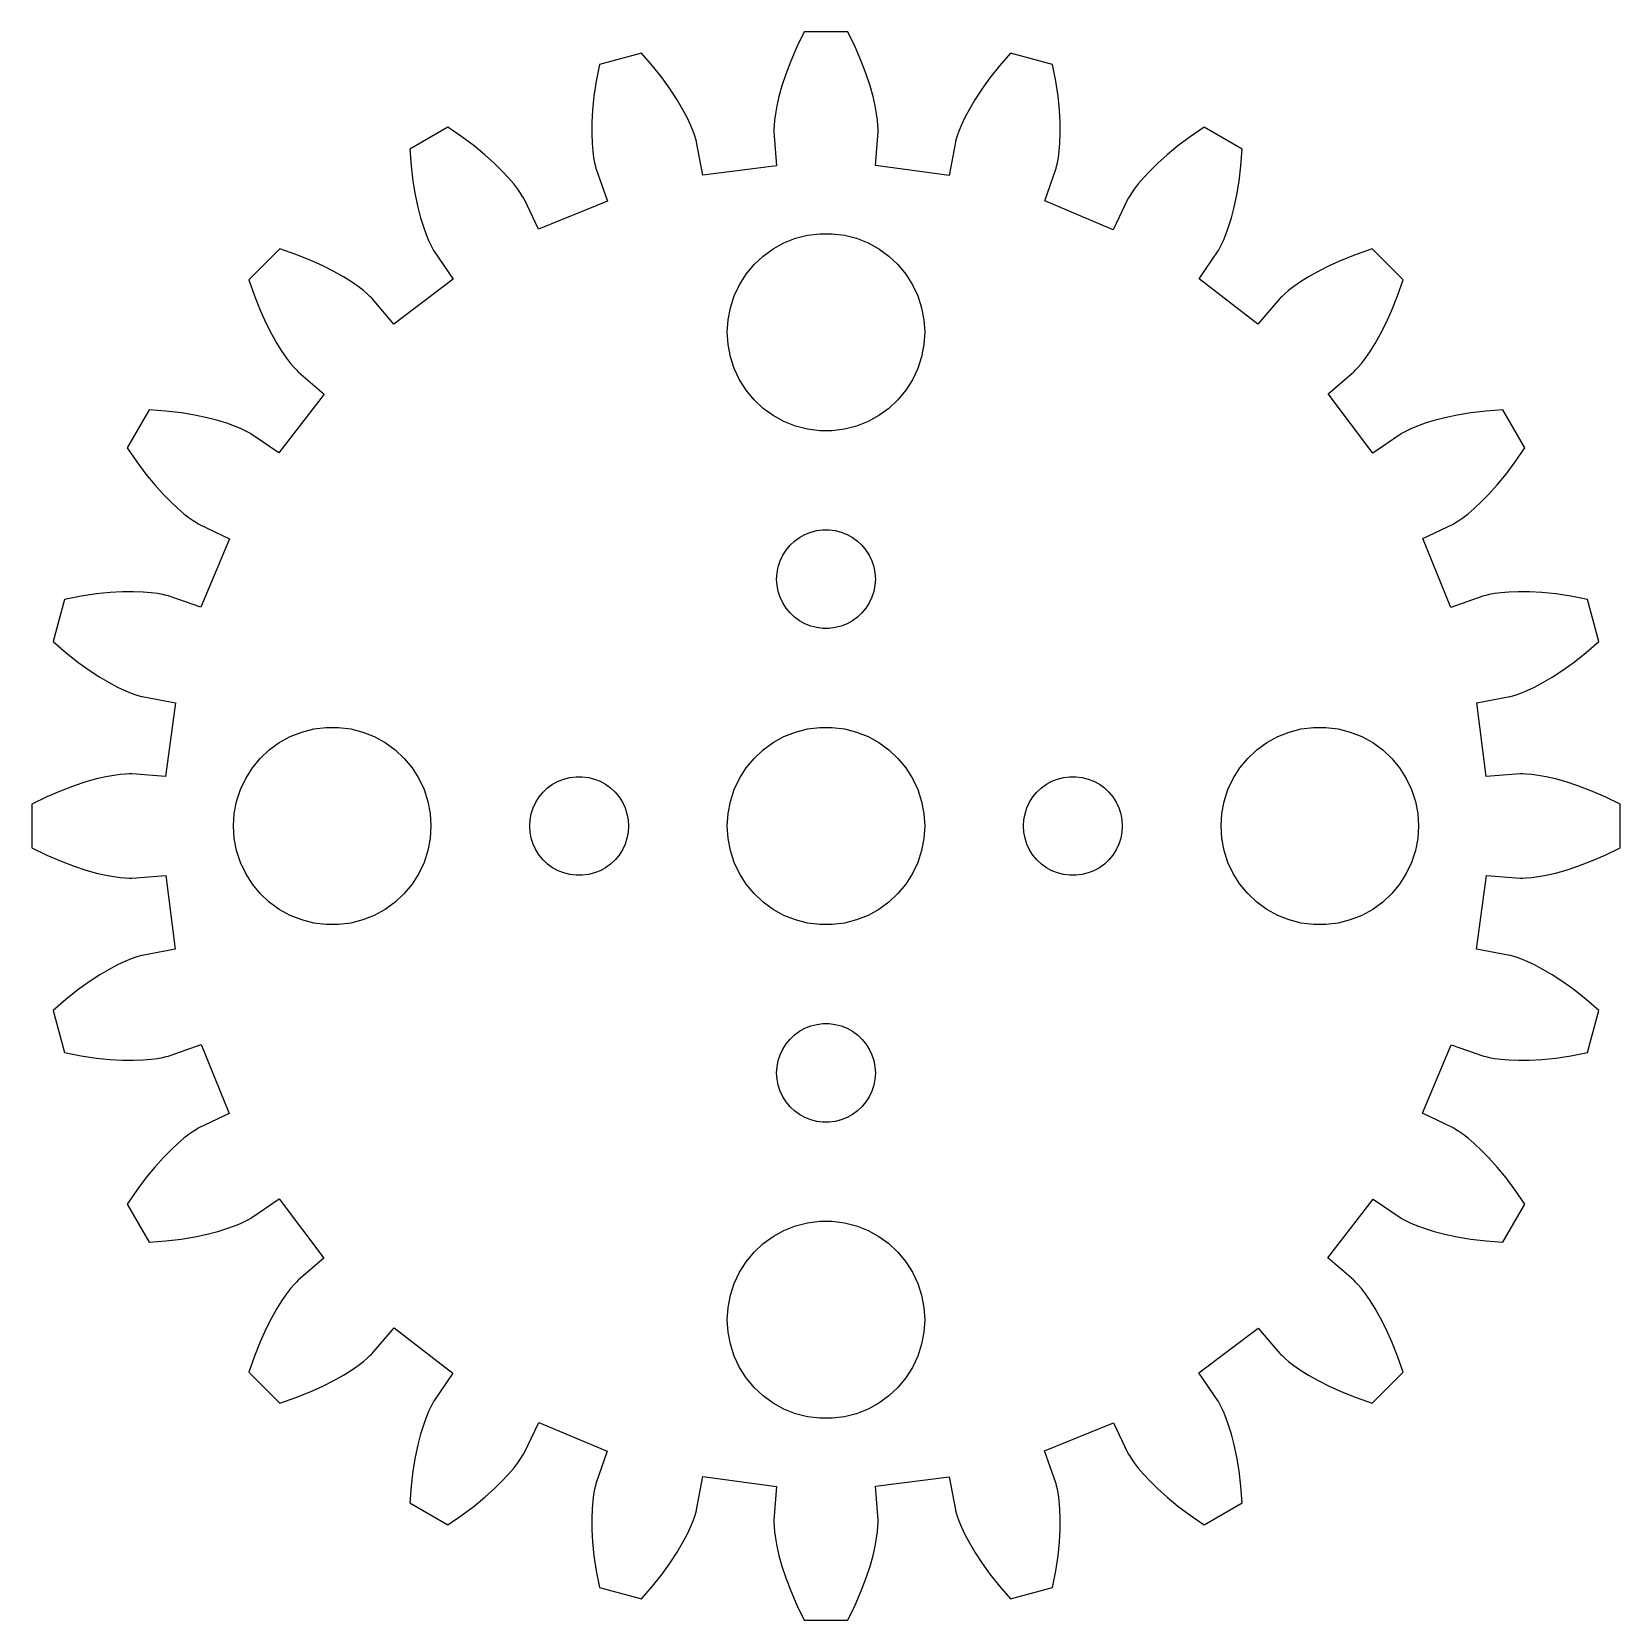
# Model space of a CAD drawing. Header units: metres. Extents: x -24 to 24, y 86 to 244.
# Drawn here: x -24.13 to 24.13, y 85.87 to 134.13 of the extents above; entities that cross this region are included whole.
import ezdxf

# ---------------------------------------------------------------- set-up
doc = ezdxf.new("R2010")
doc.units = ezdxf.units.M

msp = doc.modelspace()

# ---------------------------------------------------------------- linework, layer by layer
for p, q in [((-0.663116, 134.128), (-0.88736, 133.668)), ((0.663116, 134.128), (-0.663116, 134.128)), ((0.88736, 133.668), (0.663116, 134.128)), ((-5.60429, 133.478), (-6.88533, 133.134)), ((-5.26854, 133.091), (-5.60429, 133.478)), ((-1.07262, 133.239), (-1.22226, 132.843)), ((-0.88736, 133.668), (-1.07262, 133.239)), ((1.07262, 133.239), (0.88736, 133.668)), ((1.22226, 132.843), (1.07262, 133.239)), ((5.60429, 133.478), (5.26854, 133.091)), ((6.88533, 133.134), (5.60429, 133.478)), ((-6.88533, 133.134), (-6.98279, 132.632)), ((-4.9785, 132.724), (-5.26854, 133.091)), ((-4.73155, 132.381), (-4.9785, 132.724)), ((-1.22226, 132.843), (-1.33978, 132.483)), ((1.33978, 132.483), (1.22226, 132.843)), ((4.9785, 132.724), (4.73155, 132.381)), ((5.26854, 133.091), (4.9785, 132.724)), ((6.98279, 132.632), (6.88533, 133.134)), ((-6.98279, 132.632), (-7.05064, 132.169)), ((-4.52492, 132.064), (-4.73155, 132.381)), ((-1.33978, 132.483), (-1.42883, 132.161)), ((1.42883, 132.161), (1.33978, 132.483)), ((4.73155, 132.381), (4.52492, 132.064)), ((7.05064, 132.169), (6.98279, 132.632)), ((-7.09277, 131.748), (-7.11319, 131.37)), ((-7.05064, 132.169), (-7.09277, 131.748)), ((-4.35561, 131.776), (-4.52492, 132.064)), ((-4.22044, 131.52), (-4.35561, 131.776)), ((-1.49315, 131.879), (-1.53658, 131.638)), ((-1.42883, 132.161), (-1.49315, 131.879)), ((1.49315, 131.879), (1.42883, 132.161)), ((1.53658, 131.638), (1.49315, 131.879)), ((4.35561, 131.776), (4.22044, 131.52)), ((4.52492, 132.064), (4.35561, 131.776)), ((7.09277, 131.748), (7.05064, 132.169)), ((7.11319, 131.37), (7.09277, 131.748)), ((-7.11319, 131.37), (-7.11589, 131.036)), ((-4.11612, 131.298), (-4.22044, 131.52)), ((-4.03912, 131.113), (-4.11612, 131.298)), ((-1.57658, 131.284), (-1.58121, 131.173)), ((-1.56306, 131.439), (-1.57658, 131.284)), ((-1.53658, 131.638), (-1.56306, 131.439)), ((1.56306, 131.439), (1.53658, 131.638)), ((1.57658, 131.284), (1.56306, 131.439)), ((1.58121, 131.173), (1.57658, 131.284)), ((4.11612, 131.298), (4.03912, 131.113)), ((4.22044, 131.52), (4.11612, 131.298)), ((7.11589, 131.036), (7.11319, 131.37)), ((-11.4898, 131.227), (-12.6383, 130.564)), ((-11.0654, 130.941), (-11.4898, 131.227)), ((-10.6904, 130.661), (-11.0654, 130.941)), ((-7.11589, 131.036), (-7.105, 130.747)), ((-3.98589, 130.967), (-4.03912, 131.113)), ((-3.95264, 130.861), (-3.98589, 130.967)), ((-3.93558, 130.796), (-3.95264, 130.861)), ((-3.93077, 130.774), (-3.93558, 130.796)), ((-1.58121, 131.173), (-1.58098, 131.106)), ((-1.58098, 131.106), (-1.57999, 131.084)), ((-1.57999, 131.084), (-1.50261, 130.051)), ((1.50354, 130.064), (1.57999, 131.084)), ((1.57999, 131.084), (1.58098, 131.106)), ((1.58098, 131.106), (1.58121, 131.173)), ((3.93558, 130.796), (3.93077, 130.774)), ((3.95264, 130.861), (3.93558, 130.796)), ((3.98589, 130.967), (3.95264, 130.861)), ((4.03912, 131.113), (3.98589, 130.967)), ((7.105, 130.747), (7.11589, 131.036)), ((11.0654, 130.941), (10.6904, 130.661)), ((11.4898, 131.227), (11.0654, 130.941)), ((12.6383, 130.564), (11.4898, 131.227)), ((-12.6383, 130.564), (-12.6024, 130.053)), ((-10.3629, 130.394), (-10.6904, 130.661)), ((-10.0813, 130.141), (-10.3629, 130.394)), ((-7.105, 130.747), (-7.08455, 130.503)), ((-7.08455, 130.503), (-7.05875, 130.304)), ((-7.05875, 130.304), (-7.03162, 130.151)), ((-3.7406, 129.769), (-3.93077, 130.774)), ((3.93077, 130.774), (3.73827, 129.757)), ((7.03162, 130.151), (7.05875, 130.304)), ((7.05875, 130.304), (7.08455, 130.503)), ((7.08455, 130.503), (7.105, 130.747)), ((10.3629, 130.394), (10.0813, 130.141)), ((10.6904, 130.661), (10.3629, 130.394)), ((12.6024, 130.053), (12.6383, 130.564)), ((-12.6024, 130.053), (-12.5482, 129.589)), ((-9.84322, 129.907), (-10.0813, 130.141)), ((-9.64644, 129.694), (-9.84322, 129.907)), ((-7.03162, 130.151), (-7.00729, 130.042)), ((-7.00729, 130.042), (-6.98979, 129.978)), ((-6.98979, 129.978), (-6.98308, 129.957)), ((-6.98308, 129.957), (-6.64108, 128.979)), ((-1.50261, 130.051), (-3.7406, 129.769)), ((3.73827, 129.757), (1.50354, 130.064)), ((6.64522, 128.991), (6.98308, 129.957)), ((6.98308, 129.957), (6.98979, 129.978)), ((6.98979, 129.978), (7.00729, 130.042)), ((7.00729, 130.042), (7.03162, 130.151)), ((9.84322, 129.907), (9.64644, 129.694)), ((10.0813, 130.141), (9.84322, 129.907)), ((12.5482, 129.589), (12.6024, 130.053)), ((-12.5482, 129.589), (-12.4799, 129.171)), ((-9.48831, 129.507), (-9.64644, 129.694)), ((-9.36607, 129.349), (-9.48831, 129.507)), ((-9.27673, 129.221), (-9.36607, 129.349)), ((9.36607, 129.349), (9.27673, 129.221)), ((9.48831, 129.507), (9.36607, 129.349)), ((9.64644, 129.694), (9.48831, 129.507)), ((12.4799, 129.171), (12.5482, 129.589)), ((-12.4799, 129.171), (-12.4018, 128.801)), ((-9.21712, 129.127), (-9.27673, 129.221)), ((-9.18393, 129.069), (-9.21712, 129.127)), ((-9.17366, 129.049), (-9.18393, 129.069)), ((-8.72983, 128.128), (-9.17366, 129.049)), ((-6.64108, 128.979), (-8.72983, 128.128)), ((8.72438, 128.116), (6.64522, 128.991)), ((9.17366, 129.049), (8.72438, 128.116)), ((9.18393, 129.069), (9.17366, 129.049)), ((9.21712, 129.127), (9.18393, 129.069)), ((9.27673, 129.221), (9.21712, 129.127)), ((12.4018, 128.801), (12.4799, 129.171)), ((-12.4018, 128.801), (-12.318, 128.478)), ((-12.318, 128.478), (-12.2326, 128.201)), ((12.2326, 128.201), (12.318, 128.478)), ((12.318, 128.478), (12.4018, 128.801)), ((-12.2326, 128.201), (-12.1497, 127.971)), ((-12.1497, 127.971), (-12.0734, 127.786)), ((-0.927048, 127.853), (-0.562134, 127.947)), ((-0.562134, 127.947), (-0.18837, 127.994)), ((-0.18837, 127.994), (0.18837, 127.994)), ((0.18837, 127.994), (0.562134, 127.947)), ((0.562134, 127.947), (0.927048, 127.853)), ((12.0734, 127.786), (12.1497, 127.971)), ((12.1497, 127.971), (12.2326, 128.201)), ((-16.5923, 127.53), (-17.5301, 126.592)), ((-16.1082, 127.363), (-16.5923, 127.53)), ((-12.0734, 127.786), (-12.0075, 127.644)), ((-12.0075, 127.644), (-11.9559, 127.546)), ((-11.9559, 127.546), (-11.9223, 127.488)), ((-11.9223, 127.488), (-11.9103, 127.469)), ((-11.9103, 127.469), (-11.327, 126.614)), ((-1.91226, 127.312), (-1.60747, 127.533)), ((-1.60747, 127.533), (-1.27733, 127.714)), ((-1.27733, 127.714), (-0.927048, 127.853)), ((0.927048, 127.853), (1.27733, 127.714)), ((1.27733, 127.714), (1.60747, 127.533)), ((1.60747, 127.533), (1.91226, 127.312)), ((11.334, 126.624), (11.9103, 127.469)), ((11.9103, 127.469), (11.9223, 127.488)), ((11.9223, 127.488), (11.9559, 127.546)), ((11.9559, 127.546), (12.0075, 127.644)), ((12.0075, 127.644), (12.0734, 127.786)), ((16.5923, 127.53), (16.1082, 127.363)), ((17.5301, 126.592), (16.5923, 127.53)), ((-15.6737, 127.191), (-16.1082, 127.363)), ((-15.2881, 127.017), (-15.6737, 127.191)), ((-14.9506, 126.845), (-15.2881, 127.017)), ((-2.42705, 126.763), (-2.1869, 127.054)), ((-2.1869, 127.054), (-1.91226, 127.312)), ((1.91226, 127.312), (2.1869, 127.054)), ((2.1869, 127.054), (2.42705, 126.763)), ((15.2881, 127.017), (14.9506, 126.845)), ((15.6737, 127.191), (15.2881, 127.017)), ((16.1082, 127.363), (15.6737, 127.191)), ((-17.5301, 126.592), (-17.3631, 126.108)), ((-14.66, 126.681), (-14.9506, 126.845)), ((-14.415, 126.527), (-14.66, 126.681)), ((-14.2139, 126.387), (-14.415, 126.527)), ((-11.327, 126.614), (-13.1241, 125.25)), ((-2.78932, 126.104), (-2.62891, 126.445)), ((-2.62891, 126.445), (-2.42705, 126.763)), ((2.42705, 126.763), (2.62891, 126.445)), ((2.62891, 126.445), (2.78932, 126.104)), ((13.116, 125.241), (11.334, 126.624)), ((14.415, 126.527), (14.2139, 126.387)), ((14.66, 126.681), (14.415, 126.527)), ((14.9506, 126.845), (14.66, 126.681)), ((17.3631, 126.108), (17.5301, 126.592)), ((-17.3631, 126.108), (-17.1906, 125.674)), ((-14.0547, 126.265), (-14.2139, 126.387)), ((-13.9354, 126.165), (-14.0547, 126.265)), ((-13.8535, 126.09), (-13.9354, 126.165)), ((-13.8064, 126.042), (-13.8535, 126.09)), ((-13.7914, 126.026), (-13.8064, 126.042)), ((-13.1241, 125.25), (-13.7914, 126.026)), ((-2.90575, 125.746), (-2.78932, 126.104)), ((2.78932, 126.104), (2.90575, 125.746)), ((13.7914, 126.026), (13.116, 125.241)), ((13.8064, 126.042), (13.7914, 126.026)), ((13.8535, 126.09), (13.8064, 126.042)), ((13.9354, 126.165), (13.8535, 126.09)), ((14.0547, 126.265), (13.9354, 126.165)), ((14.2139, 126.387), (14.0547, 126.265)), ((17.1906, 125.674), (17.3631, 126.108)), ((-17.1906, 125.674), (-17.0166, 125.288)), ((-2.97633, 125.376), (-2.90575, 125.746)), ((2.90575, 125.746), (2.97633, 125.376)), ((17.0166, 125.288), (17.1906, 125.674)), ((-17.0166, 125.288), (-16.8453, 124.951)), ((-3, 125), (-2.97633, 125.376)), ((-2.97633, 124.624), (-3, 125)), ((2.97633, 125.376), (3, 125)), ((3, 125), (2.97633, 124.624)), ((16.8453, 124.951), (17.0166, 125.288)), ((-16.8453, 124.951), (-16.6807, 124.66)), ((-16.6807, 124.66), (-16.5267, 124.415)), ((-2.90575, 124.254), (-2.97633, 124.624)), ((2.97633, 124.624), (2.90575, 124.254)), ((16.5267, 124.415), (16.6807, 124.66)), ((16.6807, 124.66), (16.8453, 124.951)), ((-16.5267, 124.415), (-16.3869, 124.214)), ((-16.3869, 124.214), (-16.2652, 124.055)), ((-16.2652, 124.055), (-16.165, 123.935)), ((-2.78932, 123.896), (-2.90575, 124.254)), ((2.90575, 124.254), (2.78932, 123.896)), ((16.165, 123.935), (16.2652, 124.055)), ((16.2652, 124.055), (16.3869, 124.214)), ((16.3869, 124.214), (16.5267, 124.415)), ((-16.165, 123.935), (-16.0896, 123.853)), ((-16.0896, 123.853), (-16.0423, 123.806)), ((-16.0423, 123.806), (-16.0258, 123.791)), ((-16.0258, 123.791), (-15.241, 123.116)), ((-2.62891, 123.555), (-2.78932, 123.896)), ((-2.42705, 123.237), (-2.62891, 123.555)), ((2.62891, 123.555), (2.42705, 123.237)), ((2.78932, 123.896), (2.62891, 123.555)), ((15.2505, 123.124), (16.0258, 123.791)), ((16.0258, 123.791), (16.0423, 123.806)), ((16.0423, 123.806), (16.0896, 123.853)), ((16.0896, 123.853), (16.165, 123.935)), ((-15.241, 123.116), (-16.6241, 121.334)), ((-2.1869, 122.946), (-2.42705, 123.237)), ((2.42705, 123.237), (2.1869, 122.946)), ((16.6137, 121.327), (15.2505, 123.124)), ((-20.564, 122.638), (-21.2271, 121.49)), ((-20.0532, 122.602), (-20.564, 122.638)), ((-19.5889, 122.548), (-20.0532, 122.602)), ((-1.91226, 122.688), (-2.1869, 122.946)), ((-1.60747, 122.467), (-1.91226, 122.688)), ((1.91226, 122.688), (1.60747, 122.467)), ((2.1869, 122.946), (1.91226, 122.688)), ((20.0532, 122.602), (19.5889, 122.548)), ((20.564, 122.638), (20.0532, 122.602)), ((21.2271, 121.49), (20.564, 122.638)), ((-19.1714, 122.48), (-19.5889, 122.548)), ((-18.8011, 122.402), (-19.1714, 122.48)), ((-18.4778, 122.318), (-18.8011, 122.402)), ((-18.2013, 122.233), (-18.4778, 122.318)), ((-17.9708, 122.15), (-18.2013, 122.233)), ((-17.7856, 122.073), (-17.9708, 122.15)), ((-1.27733, 122.286), (-1.60747, 122.467)), ((-0.927048, 122.147), (-1.27733, 122.286)), ((-0.562134, 122.053), (-0.927048, 122.147)), ((0.927048, 122.147), (0.562134, 122.053)), ((1.27733, 122.286), (0.927048, 122.147)), ((1.60747, 122.467), (1.27733, 122.286)), ((17.9708, 122.15), (17.7856, 122.073)), ((18.2013, 122.233), (17.9708, 122.15)), ((18.4778, 122.318), (18.2013, 122.233)), ((18.8011, 122.402), (18.4778, 122.318)), ((19.1714, 122.48), (18.8011, 122.402)), ((19.5889, 122.548), (19.1714, 122.48)), ((-17.6444, 122.007), (-17.7856, 122.073)), ((-17.5457, 121.956), (-17.6444, 122.007)), ((-17.488, 121.922), (-17.5457, 121.956)), ((-17.4692, 121.91), (-17.488, 121.922)), ((-16.6241, 121.334), (-17.4692, 121.91)), ((-0.18837, 122.006), (-0.562134, 122.053)), ((0.18837, 122.006), (-0.18837, 122.006)), ((0.562134, 122.053), (0.18837, 122.006)), ((17.4692, 121.91), (16.6137, 121.327)), ((17.488, 121.922), (17.4692, 121.91)), ((17.5457, 121.956), (17.488, 121.922)), ((17.6444, 122.007), (17.5457, 121.956)), ((17.7856, 122.073), (17.6444, 122.007)), ((-21.2271, 121.49), (-20.9406, 121.065)), ((20.9406, 121.065), (21.2271, 121.49)), ((-20.9406, 121.065), (-20.6615, 120.69)), ((-20.6615, 120.69), (-20.3936, 120.363)), ((20.3936, 120.363), (20.6615, 120.69)), ((20.6615, 120.69), (20.9406, 121.065)), ((-20.3936, 120.363), (-20.1408, 120.081)), ((20.1408, 120.081), (20.3936, 120.363)), ((-20.1408, 120.081), (-19.9066, 119.843)), ((-19.9066, 119.843), (-19.6944, 119.646)), ((19.6944, 119.646), (19.9066, 119.843)), ((19.9066, 119.843), (20.1408, 120.081)), ((-19.6944, 119.646), (-19.5074, 119.488)), ((-19.5074, 119.488), (-19.3486, 119.366)), ((-19.3486, 119.366), (-19.2209, 119.277)), ((-19.2209, 119.277), (-19.1269, 119.217)), ((-19.1269, 119.217), (-19.069, 119.184)), ((19.069, 119.184), (19.1269, 119.217)), ((19.1269, 119.217), (19.2209, 119.277)), ((19.2209, 119.277), (19.3486, 119.366)), ((19.3486, 119.366), (19.5074, 119.488)), ((19.5074, 119.488), (19.6944, 119.646)), ((-19.069, 119.184), (-19.0492, 119.174)), ((-19.0492, 119.174), (-18.1163, 118.724)), ((-18.1163, 118.724), (-18.9911, 116.645)), ((-0.956131, 118.656), (-0.803726, 118.766)), ((-0.803726, 118.766), (-0.638657, 118.857)), ((-0.638657, 118.857), (-0.463516, 118.927)), ((-0.463516, 118.927), (-0.281067, 118.973)), ((-0.281067, 118.973), (-0.094177, 118.997)), ((-0.094177, 118.997), (0.094177, 118.997)), ((0.094177, 118.997), (0.281067, 118.973)), ((0.281067, 118.973), (0.463516, 118.927)), ((0.463516, 118.927), (0.638657, 118.857)), ((0.638657, 118.857), (0.803726, 118.766)), ((0.803726, 118.766), (0.956131, 118.656)), ((18.1276, 118.73), (19.0492, 119.174)), ((18.9792, 116.641), (18.1276, 118.73)), ((19.0492, 119.174), (19.069, 119.184)), ((-1.31445, 118.223), (-1.21352, 118.382)), ((-1.21352, 118.382), (-1.09344, 118.527)), ((-1.09344, 118.527), (-0.956131, 118.656)), ((0.956131, 118.656), (1.09344, 118.527)), ((1.09344, 118.527), (1.21352, 118.382)), ((1.21352, 118.382), (1.31445, 118.223)), ((-1.48816, 117.688), (-1.45287, 117.873)), ((-1.45287, 117.873), (-1.39465, 118.052)), ((-1.39465, 118.052), (-1.31445, 118.223)), ((1.31445, 118.223), (1.39465, 118.052)), ((1.39465, 118.052), (1.45287, 117.873)), ((1.45287, 117.873), (1.48816, 117.688)), ((-1.5, 117.5), (-1.48816, 117.688)), ((-1.48816, 117.312), (-1.5, 117.5)), ((-1.45287, 117.127), (-1.48816, 117.312)), ((1.48816, 117.312), (1.45287, 117.127)), ((1.48816, 117.688), (1.5, 117.5)), ((1.5, 117.5), (1.48816, 117.312)), ((-23.1344, 116.885), (-23.4776, 115.604)), ((-22.6317, 116.983), (-23.1344, 116.885)), ((-22.1691, 117.051), (-22.6317, 116.983)), ((-21.7482, 117.093), (-22.1691, 117.051)), ((-21.3703, 117.113), (-21.7482, 117.093)), ((-21.0363, 117.116), (-21.3703, 117.113)), ((-20.7471, 117.105), (-21.0363, 117.116)), ((-20.5031, 117.085), (-20.7471, 117.105)), ((-20.3044, 117.059), (-20.5031, 117.085)), ((-20.1509, 117.032), (-20.3044, 117.059)), ((-20.0423, 117.007), (-20.1509, 117.032)), ((-19.9778, 116.99), (-20.0423, 117.007)), ((-19.9566, 116.983), (-19.9778, 116.99)), ((-18.9911, 116.645), (-19.9566, 116.983)), ((-1.39465, 116.948), (-1.45287, 117.127)), ((-1.31445, 116.777), (-1.39465, 116.948)), ((1.39465, 116.948), (1.31445, 116.777)), ((1.45287, 117.127), (1.39465, 116.948)), ((19.9566, 116.983), (18.9792, 116.641)), ((19.9778, 116.99), (19.9566, 116.983)), ((20.0423, 117.007), (19.9778, 116.99)), ((20.1509, 117.032), (20.0423, 117.007)), ((20.3044, 117.059), (20.1509, 117.032)), ((20.5031, 117.085), (20.3044, 117.059)), ((20.7471, 117.105), (20.5031, 117.085)), ((21.0363, 117.116), (20.7471, 117.105)), ((21.3703, 117.113), (21.0363, 117.116)), ((21.7482, 117.093), (21.3703, 117.113)), ((22.1691, 117.051), (21.7482, 117.093)), ((22.6317, 116.983), (22.1691, 117.051)), ((23.1344, 116.885), (22.6317, 116.983)), ((23.4776, 115.604), (23.1344, 116.885)), ((-1.21352, 116.618), (-1.31445, 116.777)), ((-1.09344, 116.473), (-1.21352, 116.618)), ((-0.956131, 116.344), (-1.09344, 116.473)), ((-0.803726, 116.234), (-0.956131, 116.344)), ((0.956131, 116.344), (0.803726, 116.234)), ((1.09344, 116.473), (0.956131, 116.344)), ((1.21352, 116.618), (1.09344, 116.473)), ((1.31445, 116.777), (1.21352, 116.618)), ((-0.638657, 116.143), (-0.803726, 116.234)), ((-0.463516, 116.073), (-0.638657, 116.143)), ((-0.281067, 116.027), (-0.463516, 116.073)), ((-0.094177, 116.003), (-0.281067, 116.027)), ((0.094177, 116.003), (-0.094177, 116.003)), ((0.281067, 116.027), (0.094177, 116.003)), ((0.463516, 116.073), (0.281067, 116.027)), ((0.638657, 116.143), (0.463516, 116.073)), ((0.803726, 116.234), (0.638657, 116.143)), ((-23.4776, 115.604), (-23.091, 115.269)), ((23.091, 115.269), (23.4776, 115.604)), ((-23.091, 115.269), (-22.7243, 114.979)), ((-22.7243, 114.979), (-22.3809, 114.732)), ((22.3809, 114.732), (22.7243, 114.979)), ((22.7243, 114.979), (23.091, 115.269)), ((-22.3809, 114.732), (-22.0638, 114.525)), ((-22.0638, 114.525), (-21.7759, 114.356)), ((21.7759, 114.356), (22.0638, 114.525)), ((22.0638, 114.525), (22.3809, 114.732)), ((-21.7759, 114.356), (-21.52, 114.22)), ((-21.52, 114.22), (-21.2985, 114.116)), ((-21.2985, 114.116), (-21.1135, 114.039)), ((-21.1135, 114.039), (-20.967, 113.986)), ((-20.967, 113.986), (-20.8608, 113.953)), ((-20.8608, 113.953), (-20.7962, 113.936)), ((-20.7962, 113.936), (-20.7745, 113.931)), ((-20.7745, 113.931), (-19.757, 113.738)), ((19.7694, 113.741), (20.7745, 113.931)), ((20.7745, 113.931), (20.7962, 113.936)), ((20.7962, 113.936), (20.8608, 113.953)), ((20.8608, 113.953), (20.967, 113.986)), ((20.967, 113.986), (21.1135, 114.039)), ((21.1135, 114.039), (21.2985, 114.116)), ((21.2985, 114.116), (21.52, 114.22)), ((21.52, 114.22), (21.7759, 114.356)), ((-19.757, 113.738), (-20.0639, 111.504)), ((20.0514, 111.503), (19.7694, 113.741)), ((-15.927, 112.853), (-15.5621, 112.947)), ((-15.5621, 112.947), (-15.1884, 112.994)), ((-15.1884, 112.994), (-14.8116, 112.994)), ((-14.8116, 112.994), (-14.4379, 112.947)), ((-14.4379, 112.947), (-14.0729, 112.853)), ((-0.927048, 112.853), (-0.562134, 112.947)), ((-0.562134, 112.947), (-0.18837, 112.994)), ((-0.18837, 112.994), (0.18837, 112.994)), ((0.18837, 112.994), (0.562134, 112.947)), ((0.562134, 112.947), (0.927048, 112.853)), ((14.0729, 112.853), (14.4379, 112.947)), ((14.4379, 112.947), (14.8116, 112.994)), ((14.8116, 112.994), (15.1884, 112.994)), ((15.1884, 112.994), (15.5621, 112.947)), ((15.5621, 112.947), (15.927, 112.853)), ((-16.9123, 112.312), (-16.6075, 112.533)), ((-16.6075, 112.533), (-16.2773, 112.714)), ((-16.2773, 112.714), (-15.927, 112.853)), ((-14.0729, 112.853), (-13.7227, 112.714)), ((-13.7227, 112.714), (-13.3925, 112.533)), ((-13.3925, 112.533), (-13.0877, 112.312)), ((-1.91226, 112.312), (-1.60747, 112.533)), ((-1.60747, 112.533), (-1.27733, 112.714)), ((-1.27733, 112.714), (-0.927048, 112.853)), ((0.927048, 112.853), (1.27733, 112.714)), ((1.27733, 112.714), (1.60747, 112.533)), ((1.60747, 112.533), (1.91226, 112.312)), ((13.0877, 112.312), (13.3925, 112.533)), ((13.3925, 112.533), (13.7227, 112.714)), ((13.7227, 112.714), (14.0729, 112.853)), ((15.927, 112.853), (16.2773, 112.714)), ((16.2773, 112.714), (16.6075, 112.533)), ((16.6075, 112.533), (16.9123, 112.312)), ((-17.427, 111.763), (-17.1869, 112.054)), ((-17.1869, 112.054), (-16.9123, 112.312)), ((-13.0877, 112.312), (-12.8131, 112.054)), ((-12.8131, 112.054), (-12.5729, 111.763)), ((-2.42705, 111.763), (-2.1869, 112.054)), ((-2.1869, 112.054), (-1.91226, 112.312)), ((1.91226, 112.312), (2.1869, 112.054)), ((2.1869, 112.054), (2.42705, 111.763)), ((12.5729, 111.763), (12.8131, 112.054)), ((12.8131, 112.054), (13.0877, 112.312)), ((16.9123, 112.312), (17.1869, 112.054)), ((17.1869, 112.054), (17.427, 111.763)), ((-21.8791, 111.493), (-22.1613, 111.429)), ((-21.6381, 111.537), (-21.8791, 111.493)), ((-21.4395, 111.563), (-21.6381, 111.537)), ((-21.2842, 111.577), (-21.4395, 111.563)), ((-21.173, 111.581), (-21.2842, 111.577)), ((-21.1062, 111.581), (-21.173, 111.581)), ((-21.084, 111.58), (-21.1062, 111.581)), ((-20.0639, 111.504), (-21.084, 111.58)), ((-17.6289, 111.445), (-17.427, 111.763)), ((-12.5729, 111.763), (-12.3711, 111.445)), ((-7.96352, 111.427), (-7.78107, 111.473)), ((-7.78107, 111.473), (-7.59418, 111.497)), ((-7.59418, 111.497), (-7.40581, 111.497)), ((-7.40581, 111.497), (-7.21892, 111.473)), ((-7.21892, 111.473), (-7.03647, 111.427)), ((-2.62891, 111.445), (-2.42705, 111.763)), ((2.42705, 111.763), (2.62891, 111.445)), ((7.03647, 111.427), (7.21892, 111.473)), ((7.21892, 111.473), (7.40581, 111.497)), ((7.40581, 111.497), (7.59418, 111.497)), ((7.59418, 111.497), (7.78107, 111.473)), ((7.78107, 111.473), (7.96352, 111.427)), ((12.3711, 111.445), (12.5729, 111.763)), ((17.427, 111.763), (17.6289, 111.445)), ((21.084, 111.58), (20.0514, 111.503)), ((21.1062, 111.581), (21.084, 111.58)), ((21.173, 111.581), (21.1062, 111.581)), ((21.2842, 111.577), (21.173, 111.581)), ((21.4395, 111.563), (21.2842, 111.577)), ((21.6381, 111.537), (21.4395, 111.563)), ((21.8791, 111.493), (21.6381, 111.537)), ((22.1613, 111.429), (21.8791, 111.493)), ((-23.2385, 111.073), (-23.6678, 110.887)), ((-22.8429, 111.222), (-23.2385, 111.073)), ((-22.4831, 111.34), (-22.8429, 111.222)), ((-22.1613, 111.429), (-22.4831, 111.34)), ((-17.9057, 110.746), (-17.7893, 111.104)), ((-17.7893, 111.104), (-17.6289, 111.445)), ((-12.3711, 111.445), (-12.2107, 111.104)), ((-12.2107, 111.104), (-12.0942, 110.746)), ((-8.71352, 110.882), (-8.59344, 111.027)), ((-8.59344, 111.027), (-8.45613, 111.156)), ((-8.45613, 111.156), (-8.30373, 111.266)), ((-8.30373, 111.266), (-8.13866, 111.357)), ((-8.13866, 111.357), (-7.96352, 111.427)), ((-7.03647, 111.427), (-6.86133, 111.357)), ((-6.86133, 111.357), (-6.69626, 111.266)), ((-6.69626, 111.266), (-6.54385, 111.156)), ((-6.54385, 111.156), (-6.40654, 111.027)), ((-6.40654, 111.027), (-6.28647, 110.882)), ((-2.90575, 110.746), (-2.78932, 111.104)), ((-2.78932, 111.104), (-2.62891, 111.445)), ((2.62891, 111.445), (2.78932, 111.104)), ((2.78932, 111.104), (2.90575, 110.746)), ((6.28647, 110.882), (6.40654, 111.027)), ((6.40654, 111.027), (6.54385, 111.156)), ((6.54385, 111.156), (6.69626, 111.266)), ((6.69626, 111.266), (6.86133, 111.357)), ((6.86133, 111.357), (7.03647, 111.427)), ((7.96352, 111.427), (8.13866, 111.357)), ((8.13866, 111.357), (8.30373, 111.266)), ((8.30373, 111.266), (8.45613, 111.156)), ((8.45613, 111.156), (8.59344, 111.027)), ((8.59344, 111.027), (8.71352, 110.882)), ((12.0942, 110.746), (12.2107, 111.104)), ((12.2107, 111.104), (12.3711, 111.445)), ((17.6289, 111.445), (17.7893, 111.104)), ((17.7893, 111.104), (17.9057, 110.746)), ((22.4831, 111.34), (22.1613, 111.429)), ((22.8429, 111.222), (22.4831, 111.34)), ((23.2385, 111.073), (22.8429, 111.222)), ((23.6678, 110.887), (23.2385, 111.073)), ((-23.6678, 110.887), (-24.1281, 110.663)), ((-24.1281, 110.663), (-24.1281, 109.337)), ((-17.9763, 110.376), (-17.9057, 110.746)), ((-12.0942, 110.746), (-12.0237, 110.376)), ((-8.95287, 110.373), (-8.89465, 110.552)), ((-8.89465, 110.552), (-8.81445, 110.723)), ((-8.81445, 110.723), (-8.71352, 110.882)), ((-6.28647, 110.882), (-6.18553, 110.723)), ((-6.18553, 110.723), (-6.10533, 110.552)), ((-6.10533, 110.552), (-6.04712, 110.373)), ((-2.97633, 110.376), (-2.90575, 110.746)), ((2.90575, 110.746), (2.97633, 110.376)), ((6.04712, 110.373), (6.10533, 110.552)), ((6.10533, 110.552), (6.18553, 110.723)), ((6.18553, 110.723), (6.28647, 110.882)), ((8.71352, 110.882), (8.81445, 110.723)), ((8.81445, 110.723), (8.89465, 110.552)), ((8.89465, 110.552), (8.95287, 110.373)), ((12.0237, 110.376), (12.0942, 110.746)), ((17.9057, 110.746), (17.9763, 110.376)), ((24.1281, 110.663), (23.6678, 110.887)), ((24.1281, 109.337), (24.1281, 110.663)), ((-18, 110), (-17.9763, 110.376)), ((-12.0237, 110.376), (-12, 110)), ((-9, 110), (-8.98816, 110.188)), ((-8.98816, 110.188), (-8.95287, 110.373)), ((-6.04712, 110.373), (-6.01183, 110.188)), ((-6.01183, 110.188), (-6, 110)), ((-3, 110), (-2.97633, 110.376)), ((2.97633, 110.376), (3, 110)), ((6, 110), (6.01183, 110.188)), ((6.01183, 110.188), (6.04712, 110.373)), ((8.95287, 110.373), (8.98816, 110.188)), ((8.98816, 110.188), (9, 110)), ((12, 110), (12.0237, 110.376)), ((17.9763, 110.376), (18, 110)), ((-17.9763, 109.624), (-18, 110)), ((-17.9057, 109.254), (-17.9763, 109.624)), ((-12.0237, 109.624), (-12.0942, 109.254)), ((-12, 110), (-12.0237, 109.624)), ((-8.98816, 109.812), (-9, 110)), ((-8.95287, 109.627), (-8.98816, 109.812)), ((-8.89465, 109.448), (-8.95287, 109.627)), ((-6.04712, 109.627), (-6.10533, 109.448)), ((-6.01183, 109.812), (-6.04712, 109.627)), ((-6, 110), (-6.01183, 109.812)), ((-2.97633, 109.624), (-3, 110)), ((-2.90575, 109.254), (-2.97633, 109.624)), ((2.97633, 109.624), (2.90575, 109.254)), ((3, 110), (2.97633, 109.624)), ((6.01183, 109.812), (6, 110)), ((6.04712, 109.627), (6.01183, 109.812)), ((6.10533, 109.448), (6.04712, 109.627)), ((8.95287, 109.627), (8.89465, 109.448)), ((8.98816, 109.812), (8.95287, 109.627)), ((9, 110), (8.98816, 109.812)), ((12.0237, 109.624), (12, 110)), ((12.0942, 109.254), (12.0237, 109.624)), ((17.9763, 109.624), (17.9057, 109.254)), ((18, 110), (17.9763, 109.624)), ((-24.1281, 109.337), (-23.6678, 109.113)), ((-23.6678, 109.113), (-23.2385, 108.927)), ((-17.7893, 108.896), (-17.9057, 109.254)), ((-12.0942, 109.254), (-12.2107, 108.896)), ((-8.81445, 109.277), (-8.89465, 109.448)), ((-8.71352, 109.118), (-8.81445, 109.277)), ((-8.59344, 108.973), (-8.71352, 109.118)), ((-6.28647, 109.118), (-6.40654, 108.973)), ((-6.18553, 109.277), (-6.28647, 109.118)), ((-6.10533, 109.448), (-6.18553, 109.277)), ((-2.78932, 108.896), (-2.90575, 109.254)), ((2.90575, 109.254), (2.78932, 108.896)), ((6.18553, 109.277), (6.10533, 109.448)), ((6.28647, 109.118), (6.18553, 109.277)), ((6.40654, 108.973), (6.28647, 109.118)), ((8.71352, 109.118), (8.59344, 108.973)), ((8.81445, 109.277), (8.71352, 109.118)), ((8.89465, 109.448), (8.81445, 109.277)), ((12.2107, 108.896), (12.0942, 109.254)), ((17.9057, 109.254), (17.7893, 108.896)), ((23.2385, 108.927), (23.6678, 109.113)), ((23.6678, 109.113), (24.1281, 109.337)), ((-23.2385, 108.927), (-22.8429, 108.778)), ((-22.8429, 108.778), (-22.4831, 108.66)), ((-22.4831, 108.66), (-22.1613, 108.571)), ((-17.6289, 108.555), (-17.7893, 108.896)), ((-12.2107, 108.896), (-12.3711, 108.555)), ((-8.45613, 108.844), (-8.59344, 108.973)), ((-8.30373, 108.734), (-8.45613, 108.844)), ((-8.13866, 108.643), (-8.30373, 108.734)), ((-7.96352, 108.573), (-8.13866, 108.643)), ((-6.86133, 108.643), (-7.03647, 108.573)), ((-6.69626, 108.734), (-6.86133, 108.643)), ((-6.54385, 108.844), (-6.69626, 108.734)), ((-6.40654, 108.973), (-6.54385, 108.844)), ((-2.62891, 108.555), (-2.78932, 108.896)), ((2.78932, 108.896), (2.62891, 108.555)), ((6.54385, 108.844), (6.40654, 108.973)), ((6.69626, 108.734), (6.54385, 108.844)), ((6.86133, 108.643), (6.69626, 108.734)), ((7.03647, 108.573), (6.86133, 108.643)), ((8.13866, 108.643), (7.96352, 108.573)), ((8.30373, 108.734), (8.13866, 108.643)), ((8.45613, 108.844), (8.30373, 108.734)), ((8.59344, 108.973), (8.45613, 108.844)), ((12.3711, 108.555), (12.2107, 108.896)), ((17.7893, 108.896), (17.6289, 108.555)), ((22.1613, 108.571), (22.4831, 108.66)), ((22.4831, 108.66), (22.8429, 108.778)), ((22.8429, 108.778), (23.2385, 108.927)), ((-22.1613, 108.571), (-21.8791, 108.507)), ((-21.8791, 108.507), (-21.6381, 108.463)), ((-21.6381, 108.463), (-21.4395, 108.437)), ((-21.4395, 108.437), (-21.2842, 108.423)), ((-21.2842, 108.423), (-21.173, 108.419)), ((-21.173, 108.419), (-21.1062, 108.419)), ((-21.1062, 108.419), (-21.084, 108.42)), ((-21.084, 108.42), (-20.0514, 108.497)), ((-20.0514, 108.497), (-19.7694, 106.259)), ((-17.427, 108.237), (-17.6289, 108.555)), ((-17.1869, 107.946), (-17.427, 108.237)), ((-12.5729, 108.237), (-12.8131, 107.946)), ((-12.3711, 108.555), (-12.5729, 108.237)), ((-7.78107, 108.527), (-7.96352, 108.573)), ((-7.59418, 108.503), (-7.78107, 108.527)), ((-7.40581, 108.503), (-7.59418, 108.503)), ((-7.21892, 108.527), (-7.40581, 108.503)), ((-7.03647, 108.573), (-7.21892, 108.527)), ((-2.42705, 108.237), (-2.62891, 108.555)), ((-2.1869, 107.946), (-2.42705, 108.237)), ((2.42705, 108.237), (2.1869, 107.946)), ((2.62891, 108.555), (2.42705, 108.237)), ((7.21892, 108.527), (7.03647, 108.573)), ((7.40581, 108.503), (7.21892, 108.527)), ((7.59418, 108.503), (7.40581, 108.503)), ((7.78107, 108.527), (7.59418, 108.503)), ((7.96352, 108.573), (7.78107, 108.527)), ((12.5729, 108.237), (12.3711, 108.555)), ((12.8131, 107.946), (12.5729, 108.237)), ((17.427, 108.237), (17.1869, 107.946)), ((17.6289, 108.555), (17.427, 108.237)), ((19.757, 106.262), (20.0639, 108.496)), ((20.0639, 108.496), (21.084, 108.42)), ((21.084, 108.42), (21.1062, 108.419)), ((21.1062, 108.419), (21.173, 108.419)), ((21.173, 108.419), (21.2842, 108.423)), ((21.2842, 108.423), (21.4395, 108.437)), ((21.4395, 108.437), (21.6381, 108.463)), ((21.6381, 108.463), (21.8791, 108.507)), ((21.8791, 108.507), (22.1613, 108.571)), ((-16.9123, 107.688), (-17.1869, 107.946)), ((-16.6075, 107.467), (-16.9123, 107.688)), ((-13.0877, 107.688), (-13.3925, 107.467)), ((-12.8131, 107.946), (-13.0877, 107.688)), ((-1.91226, 107.688), (-2.1869, 107.946)), ((-1.60747, 107.467), (-1.91226, 107.688)), ((1.91226, 107.688), (1.60747, 107.467)), ((2.1869, 107.946), (1.91226, 107.688)), ((13.0877, 107.688), (12.8131, 107.946)), ((13.3925, 107.467), (13.0877, 107.688)), ((16.9123, 107.688), (16.6075, 107.467)), ((17.1869, 107.946), (16.9123, 107.688)), ((-16.2773, 107.286), (-16.6075, 107.467)), ((-15.927, 107.147), (-16.2773, 107.286)), ((-15.5621, 107.053), (-15.927, 107.147)), ((-14.0729, 107.147), (-14.4379, 107.053)), ((-13.7227, 107.286), (-14.0729, 107.147)), ((-13.3925, 107.467), (-13.7227, 107.286)), ((-1.27733, 107.286), (-1.60747, 107.467)), ((-0.927048, 107.147), (-1.27733, 107.286)), ((-0.562134, 107.053), (-0.927048, 107.147)), ((0.927048, 107.147), (0.562134, 107.053)), ((1.27733, 107.286), (0.927048, 107.147)), ((1.60747, 107.467), (1.27733, 107.286)), ((13.7227, 107.286), (13.3925, 107.467)), ((14.0729, 107.147), (13.7227, 107.286)), ((14.4379, 107.053), (14.0729, 107.147)), ((15.927, 107.147), (15.5621, 107.053)), ((16.2773, 107.286), (15.927, 107.147)), ((16.6075, 107.467), (16.2773, 107.286)), ((-15.1884, 107.006), (-15.5621, 107.053)), ((-14.8116, 107.006), (-15.1884, 107.006)), ((-14.4379, 107.053), (-14.8116, 107.006)), ((-0.18837, 107.006), (-0.562134, 107.053)), ((0.18837, 107.006), (-0.18837, 107.006)), ((0.562134, 107.053), (0.18837, 107.006)), ((14.8116, 107.006), (14.4379, 107.053)), ((15.1884, 107.006), (14.8116, 107.006)), ((15.5621, 107.053), (15.1884, 107.006)), ((-19.7694, 106.259), (-20.7745, 106.069)), ((20.7745, 106.069), (19.757, 106.262)), ((-21.52, 105.78), (-21.7759, 105.644)), ((-21.2985, 105.884), (-21.52, 105.78)), ((-21.1135, 105.961), (-21.2985, 105.884)), ((-20.967, 106.014), (-21.1135, 105.961)), ((-20.8608, 106.047), (-20.967, 106.014)), ((-20.7962, 106.064), (-20.8608, 106.047)), ((-20.7745, 106.069), (-20.7962, 106.064)), ((20.7962, 106.064), (20.7745, 106.069)), ((20.8608, 106.047), (20.7962, 106.064)), ((20.967, 106.014), (20.8608, 106.047)), ((21.1135, 105.961), (20.967, 106.014)), ((21.2985, 105.884), (21.1135, 105.961)), ((21.52, 105.78), (21.2985, 105.884)), ((21.7759, 105.644), (21.52, 105.78)), ((-22.3809, 105.268), (-22.7243, 105.021)), ((-22.0638, 105.475), (-22.3809, 105.268)), ((-21.7759, 105.644), (-22.0638, 105.475)), ((22.0638, 105.475), (21.7759, 105.644)), ((22.3809, 105.268), (22.0638, 105.475)), ((22.7243, 105.021), (22.3809, 105.268)), ((-23.091, 104.731), (-23.4776, 104.396)), ((-22.7243, 105.021), (-23.091, 104.731)), ((23.091, 104.731), (22.7243, 105.021)), ((23.4776, 104.396), (23.091, 104.731)), ((-23.4776, 104.396), (-23.1344, 103.115)), ((23.1344, 103.115), (23.4776, 104.396)), ((-0.956131, 103.656), (-0.803726, 103.766)), ((-0.803726, 103.766), (-0.638657, 103.857)), ((-0.638657, 103.857), (-0.463516, 103.927)), ((-0.463516, 103.927), (-0.281067, 103.973)), ((-0.281067, 103.973), (-0.094177, 103.997)), ((-0.094177, 103.997), (0.094177, 103.997)), ((0.094177, 103.997), (0.281067, 103.973)), ((0.281067, 103.973), (0.463516, 103.927)), ((0.463516, 103.927), (0.638657, 103.857)), ((0.638657, 103.857), (0.803726, 103.766)), ((0.803726, 103.766), (0.956131, 103.656)), ((-19.9566, 103.017), (-18.9792, 103.359)), ((-18.9792, 103.359), (-18.1276, 101.27)), ((-1.31445, 103.223), (-1.21352, 103.382)), ((-1.21352, 103.382), (-1.09344, 103.527)), ((-1.09344, 103.527), (-0.956131, 103.656)), ((0.956131, 103.656), (1.09344, 103.527)), ((1.09344, 103.527), (1.21352, 103.382)), ((1.21352, 103.382), (1.31445, 103.223)), ((18.1163, 101.276), (18.9911, 103.355)), ((18.9911, 103.355), (19.9566, 103.017)), ((-23.1344, 103.115), (-22.6317, 103.017)), ((-22.6317, 103.017), (-22.1691, 102.949)), ((-22.1691, 102.949), (-21.7482, 102.907)), ((-21.7482, 102.907), (-21.3703, 102.887)), ((-21.3703, 102.887), (-21.0363, 102.884)), ((-21.0363, 102.884), (-20.7471, 102.895)), ((-20.7471, 102.895), (-20.5031, 102.915)), ((-20.5031, 102.915), (-20.3044, 102.941)), ((-20.3044, 102.941), (-20.1509, 102.968)), ((-20.1509, 102.968), (-20.0423, 102.993)), ((-20.0423, 102.993), (-19.9778, 103.01)), ((-19.9778, 103.01), (-19.9566, 103.017)), ((-1.48816, 102.688), (-1.45287, 102.873)), ((-1.45287, 102.873), (-1.39465, 103.052)), ((-1.39465, 103.052), (-1.31445, 103.223)), ((1.31445, 103.223), (1.39465, 103.052)), ((1.39465, 103.052), (1.45287, 102.873)), ((1.45287, 102.873), (1.48816, 102.688)), ((19.9566, 103.017), (19.9778, 103.01)), ((19.9778, 103.01), (20.0423, 102.993)), ((20.0423, 102.993), (20.1509, 102.968)), ((20.1509, 102.968), (20.3044, 102.941)), ((20.3044, 102.941), (20.5031, 102.915)), ((20.5031, 102.915), (20.7471, 102.895)), ((20.7471, 102.895), (21.0363, 102.884)), ((21.0363, 102.884), (21.3703, 102.887)), ((21.3703, 102.887), (21.7482, 102.907)), ((21.7482, 102.907), (22.1691, 102.949)), ((22.1691, 102.949), (22.6317, 103.017)), ((22.6317, 103.017), (23.1344, 103.115)), ((-1.5, 102.5), (-1.48816, 102.688)), ((-1.48816, 102.312), (-1.5, 102.5)), ((-1.45287, 102.127), (-1.48816, 102.312)), ((1.48816, 102.312), (1.45287, 102.127)), ((1.48816, 102.688), (1.5, 102.5)), ((1.5, 102.5), (1.48816, 102.312)), ((-1.39465, 101.948), (-1.45287, 102.127)), ((-1.31445, 101.777), (-1.39465, 101.948)), ((1.39465, 101.948), (1.31445, 101.777)), ((1.45287, 102.127), (1.39465, 101.948)), ((-1.21352, 101.618), (-1.31445, 101.777)), ((-1.09344, 101.473), (-1.21352, 101.618)), ((-0.956131, 101.344), (-1.09344, 101.473)), ((-0.803726, 101.234), (-0.956131, 101.344)), ((0.956131, 101.344), (0.803726, 101.234)), ((1.09344, 101.473), (0.956131, 101.344)), ((1.21352, 101.618), (1.09344, 101.473)), ((1.31445, 101.777), (1.21352, 101.618)), ((-18.1276, 101.27), (-19.0492, 100.826)), ((-0.638657, 101.143), (-0.803726, 101.234)), ((-0.463516, 101.073), (-0.638657, 101.143)), ((-0.281067, 101.027), (-0.463516, 101.073)), ((-0.094177, 101.003), (-0.281067, 101.027)), ((0.094177, 101.003), (-0.094177, 101.003)), ((0.281067, 101.027), (0.094177, 101.003)), ((0.463516, 101.073), (0.281067, 101.027)), ((0.638657, 101.143), (0.463516, 101.073)), ((0.803726, 101.234), (0.638657, 101.143)), ((19.0492, 100.826), (18.1163, 101.276)), ((-19.5074, 100.512), (-19.6944, 100.354)), ((-19.3486, 100.634), (-19.5074, 100.512)), ((-19.2209, 100.723), (-19.3486, 100.634)), ((-19.1269, 100.783), (-19.2209, 100.723)), ((-19.069, 100.816), (-19.1269, 100.783)), ((-19.0492, 100.826), (-19.069, 100.816)), ((19.069, 100.816), (19.0492, 100.826)), ((19.1269, 100.783), (19.069, 100.816)), ((19.2209, 100.723), (19.1269, 100.783)), ((19.3486, 100.634), (19.2209, 100.723)), ((19.5074, 100.512), (19.3486, 100.634)), ((19.6944, 100.354), (19.5074, 100.512)), ((-20.1408, 99.9187), (-20.3936, 99.6371)), ((-19.9066, 100.157), (-20.1408, 99.9187)), ((-19.6944, 100.354), (-19.9066, 100.157)), ((19.9066, 100.157), (19.6944, 100.354)), ((20.1408, 99.9187), (19.9066, 100.157)), ((20.3936, 99.6371), (20.1408, 99.9187)), ((-20.3936, 99.6371), (-20.6615, 99.3096)), ((20.6615, 99.3096), (20.3936, 99.6371)), ((-20.9406, 98.9346), (-21.2271, 98.5102)), ((-20.6615, 99.3096), (-20.9406, 98.9346)), ((20.9406, 98.9346), (20.6615, 99.3096)), ((21.2271, 98.5102), (20.9406, 98.9346)), ((-21.2271, 98.5102), (-20.564, 97.3617)), ((-17.4692, 98.0897), (-16.6137, 98.673)), ((-16.6137, 98.673), (-15.2505, 96.8759)), ((15.241, 96.884), (16.6241, 98.666)), ((16.6241, 98.666), (17.4692, 98.0897)), ((20.564, 97.3617), (21.2271, 98.5102)), ((-17.7856, 97.9266), (-17.6444, 97.9925)), ((-17.6444, 97.9925), (-17.5457, 98.0441)), ((-17.5457, 98.0441), (-17.488, 98.0777)), ((-17.488, 98.0777), (-17.4692, 98.0897)), ((-0.562134, 97.9469), (-0.18837, 97.9941)), ((-0.18837, 97.9941), (0.18837, 97.9941)), ((0.18837, 97.9941), (0.562134, 97.9469)), ((17.4692, 98.0897), (17.488, 98.0777)), ((17.488, 98.0777), (17.5457, 98.0441)), ((17.5457, 98.0441), (17.6444, 97.9925)), ((17.6444, 97.9925), (17.7856, 97.9266)), ((-19.5889, 97.4518), (-19.1714, 97.5201)), ((-19.1714, 97.5201), (-18.8011, 97.5982)), ((-18.8011, 97.5982), (-18.4778, 97.682)), ((-18.4778, 97.682), (-18.2013, 97.7674)), ((-18.2013, 97.7674), (-17.9708, 97.8503)), ((-17.9708, 97.8503), (-17.7856, 97.9266)), ((-1.91226, 97.3116), (-1.60747, 97.533)), ((-1.60747, 97.533), (-1.27733, 97.7145)), ((-1.27733, 97.7145), (-0.927048, 97.8532)), ((-0.927048, 97.8532), (-0.562134, 97.9469)), ((0.562134, 97.9469), (0.927048, 97.8532)), ((0.927048, 97.8532), (1.27733, 97.7145)), ((1.27733, 97.7145), (1.60747, 97.533)), ((1.60747, 97.533), (1.91226, 97.3116)), ((17.7856, 97.9266), (17.9708, 97.8503)), ((17.9708, 97.8503), (18.2013, 97.7674)), ((18.2013, 97.7674), (18.4778, 97.682)), ((18.4778, 97.682), (18.8011, 97.5982)), ((18.8011, 97.5982), (19.1714, 97.5201)), ((19.1714, 97.5201), (19.5889, 97.4518)), ((-20.564, 97.3617), (-20.0532, 97.3976)), ((-20.0532, 97.3976), (-19.5889, 97.4518)), ((-2.42705, 96.7634), (-2.1869, 97.0536)), ((-2.1869, 97.0536), (-1.91226, 97.3116)), ((1.91226, 97.3116), (2.1869, 97.0536)), ((2.1869, 97.0536), (2.42705, 96.7634)), ((19.5889, 97.4518), (20.0532, 97.3976)), ((20.0532, 97.3976), (20.564, 97.3617)), ((-15.2505, 96.8759), (-16.0258, 96.2086)), ((-2.62891, 96.4453), (-2.42705, 96.7634)), ((2.42705, 96.7634), (2.62891, 96.4453)), ((16.0258, 96.2086), (15.241, 96.884)), ((-16.165, 96.0646), (-16.2652, 95.9453)), ((-16.0896, 96.1465), (-16.165, 96.0646)), ((-16.0423, 96.1936), (-16.0896, 96.1465)), ((-16.0258, 96.2086), (-16.0423, 96.1936)), ((-2.90575, 95.7461), (-2.78932, 96.1044)), ((-2.78932, 96.1044), (-2.62891, 96.4453)), ((2.62891, 96.4453), (2.78932, 96.1044)), ((2.78932, 96.1044), (2.90575, 95.7461)), ((16.0423, 96.1936), (16.0258, 96.2086)), ((16.0896, 96.1465), (16.0423, 96.1936)), ((16.165, 96.0646), (16.0896, 96.1465)), ((16.2652, 95.9453), (16.165, 96.0646)), ((-16.5267, 95.585), (-16.6807, 95.34)), ((-16.3869, 95.7861), (-16.5267, 95.585)), ((-16.2652, 95.9453), (-16.3869, 95.7861)), ((-2.97633, 95.376), (-2.90575, 95.7461)), ((2.90575, 95.7461), (2.97633, 95.376)), ((16.3869, 95.7861), (16.2652, 95.9453)), ((16.5267, 95.585), (16.3869, 95.7861)), ((16.6807, 95.34), (16.5267, 95.585)), ((-16.6807, 95.34), (-16.8453, 95.0494)), ((-3, 95), (-2.97633, 95.376)), ((2.97633, 95.376), (3, 95)), ((16.8453, 95.0494), (16.6807, 95.34)), ((-17.0166, 94.7119), (-17.1906, 94.3263)), ((-16.8453, 95.0494), (-17.0166, 94.7119)), ((-13.7914, 93.9742), (-13.116, 94.759)), ((-13.116, 94.759), (-11.334, 93.3759)), ((-2.97633, 94.624), (-3, 95)), ((-2.90575, 94.2539), (-2.97633, 94.624)), ((2.97633, 94.624), (2.90575, 94.2539)), ((3, 95), (2.97633, 94.624)), ((11.327, 93.3863), (13.1241, 94.7495)), ((13.1241, 94.7495), (13.7914, 93.9742)), ((17.0166, 94.7119), (16.8453, 95.0494)), ((17.1906, 94.3263), (17.0166, 94.7119)), ((-17.1906, 94.3263), (-17.3631, 93.8918)), ((-2.78932, 93.8956), (-2.90575, 94.2539)), ((2.90575, 94.2539), (2.78932, 93.8956)), ((17.3631, 93.8918), (17.1906, 94.3263)), ((-17.3631, 93.8918), (-17.5301, 93.4077)), ((-14.2139, 93.6131), (-14.0547, 93.7348)), ((-14.0547, 93.7348), (-13.9354, 93.835)), ((-13.9354, 93.835), (-13.8535, 93.9104)), ((-13.8535, 93.9104), (-13.8064, 93.9577)), ((-13.8064, 93.9577), (-13.7914, 93.9742)), ((-2.62891, 93.5547), (-2.78932, 93.8956)), ((2.78932, 93.8956), (2.62891, 93.5547)), ((13.7914, 93.9742), (13.8064, 93.9577)), ((13.8064, 93.9577), (13.8535, 93.9104)), ((13.8535, 93.9104), (13.9354, 93.835)), ((13.9354, 93.835), (14.0547, 93.7348)), ((14.0547, 93.7348), (14.2139, 93.6131)), ((17.5301, 93.4077), (17.3631, 93.8918)), ((-17.5301, 93.4077), (-16.5923, 92.4699)), ((-15.2881, 92.9834), (-14.9506, 93.1547)), ((-14.9506, 93.1547), (-14.66, 93.3193)), ((-14.66, 93.3193), (-14.415, 93.4733)), ((-14.415, 93.4733), (-14.2139, 93.6131)), ((-11.334, 93.3759), (-11.9103, 92.5308)), ((-2.42705, 93.2366), (-2.62891, 93.5547)), ((-2.1869, 92.9464), (-2.42705, 93.2366)), ((2.42705, 93.2366), (2.1869, 92.9464)), ((2.62891, 93.5547), (2.42705, 93.2366)), ((11.9103, 92.5308), (11.327, 93.3863)), ((14.2139, 93.6131), (14.415, 93.4733)), ((14.415, 93.4733), (14.66, 93.3193)), ((14.66, 93.3193), (14.9506, 93.1547)), ((14.9506, 93.1547), (15.2881, 92.9834)), ((16.5923, 92.4699), (17.5301, 93.4077)), ((-16.1082, 92.6369), (-15.6737, 92.8094)), ((-15.6737, 92.8094), (-15.2881, 92.9834)), ((-1.91226, 92.6885), (-2.1869, 92.9464)), ((-1.60747, 92.467), (-1.91226, 92.6885)), ((1.91226, 92.6885), (1.60747, 92.467)), ((2.1869, 92.9464), (1.91226, 92.6885)), ((15.2881, 92.9834), (15.6737, 92.8094)), ((15.6737, 92.8094), (16.1082, 92.6369)), ((-16.5923, 92.4699), (-16.1082, 92.6369)), ((-12.0734, 92.2144), (-12.1497, 92.0292)), ((-12.0075, 92.3556), (-12.0734, 92.2144)), ((-11.9559, 92.4543), (-12.0075, 92.3556)), ((-11.9223, 92.512), (-11.9559, 92.4543)), ((-11.9103, 92.5308), (-11.9223, 92.512)), ((-1.27733, 92.2855), (-1.60747, 92.467)), ((-0.927048, 92.1468), (-1.27733, 92.2855)), ((1.27733, 92.2855), (0.927048, 92.1468)), ((1.60747, 92.467), (1.27733, 92.2855)), ((11.9223, 92.512), (11.9103, 92.5308)), ((11.9559, 92.4543), (11.9223, 92.512)), ((12.0075, 92.3556), (11.9559, 92.4543)), ((12.0734, 92.2144), (12.0075, 92.3556)), ((12.1497, 92.0292), (12.0734, 92.2144)), ((16.1082, 92.6369), (16.5923, 92.4699)), ((-12.2326, 91.7987), (-12.318, 91.5222)), ((-12.1497, 92.0292), (-12.2326, 91.7987)), ((-9.17366, 90.9508), (-8.72438, 91.8837)), ((-8.72438, 91.8837), (-6.64522, 91.0089)), ((-0.562134, 92.0531), (-0.927048, 92.1468)), ((-0.18837, 92.0059), (-0.562134, 92.0531)), ((0.18837, 92.0059), (-0.18837, 92.0059)), ((0.562134, 92.0531), (0.18837, 92.0059)), ((0.927048, 92.1468), (0.562134, 92.0531)), ((6.64108, 91.0208), (8.72983, 91.8724)), ((8.72983, 91.8724), (9.17366, 90.9508)), ((12.2326, 91.7987), (12.1497, 92.0292)), ((12.318, 91.5222), (12.2326, 91.7987)), ((-12.318, 91.5222), (-12.4018, 91.1989)), ((12.4018, 91.1989), (12.318, 91.5222)), ((-12.4799, 90.8286), (-12.5482, 90.4111)), ((-12.4018, 91.1989), (-12.4799, 90.8286)), ((-9.36607, 90.6514), (-9.27673, 90.7791)), ((-9.27673, 90.7791), (-9.21712, 90.8731)), ((-9.21712, 90.8731), (-9.18393, 90.931)), ((-9.18393, 90.931), (-9.17366, 90.9508)), ((-6.64522, 91.0089), (-6.98308, 90.0434)), ((6.98308, 90.0434), (6.64108, 91.0208)), ((9.17366, 90.9508), (9.18393, 90.931)), ((9.18393, 90.931), (9.21712, 90.8731)), ((9.21712, 90.8731), (9.27673, 90.7791)), ((9.27673, 90.7791), (9.36607, 90.6514)), ((12.4799, 90.8286), (12.4018, 91.1989)), ((12.5482, 90.4111), (12.4799, 90.8286)), ((-12.5482, 90.4111), (-12.6024, 89.9468)), ((-9.84322, 90.0934), (-9.64644, 90.3056)), ((-9.64644, 90.3056), (-9.48831, 90.4926)), ((-9.48831, 90.4926), (-9.36607, 90.6514)), ((-3.93077, 89.2255), (-3.73827, 90.243)), ((-3.73827, 90.243), (-1.50354, 89.9361)), ((9.36607, 90.6514), (9.48831, 90.4926)), ((9.48831, 90.4926), (9.64644, 90.3056)), ((9.64644, 90.3056), (9.84322, 90.0934)), ((12.6024, 89.9468), (12.5482, 90.4111)), ((-12.6024, 89.9468), (-12.6383, 89.436)), ((-10.3629, 89.6064), (-10.0813, 89.8592)), ((-10.0813, 89.8592), (-9.84322, 90.0934)), ((-7.03162, 89.8491), (-7.05875, 89.6956)), ((-7.00729, 89.9577), (-7.03162, 89.8491)), ((-6.98979, 90.0222), (-7.00729, 89.9577)), ((-6.98308, 90.0434), (-6.98979, 90.0222)), ((-1.50354, 89.9361), (-1.57999, 88.916)), ((1.50261, 89.9486), (3.7406, 90.2306)), ((1.57999, 88.916), (1.50261, 89.9486)), ((3.7406, 90.2306), (3.93077, 89.2255)), ((6.98979, 90.0222), (6.98308, 90.0434)), ((7.00729, 89.9577), (6.98979, 90.0222)), ((7.03162, 89.8491), (7.00729, 89.9577)), ((7.05875, 89.6956), (7.03162, 89.8491)), ((9.84322, 90.0934), (10.0813, 89.8592)), ((10.0813, 89.8592), (10.3629, 89.6064)), ((12.6383, 89.436), (12.6024, 89.9468)), ((-12.6383, 89.436), (-11.4898, 88.7729)), ((-11.0654, 89.0594), (-10.6904, 89.3385)), ((-10.6904, 89.3385), (-10.3629, 89.6064)), ((-7.08455, 89.4969), (-7.105, 89.2529)), ((-7.05875, 89.6956), (-7.08455, 89.4969)), ((7.08455, 89.4969), (7.05875, 89.6956)), ((7.105, 89.2529), (7.08455, 89.4969)), ((10.3629, 89.6064), (10.6904, 89.3385)), ((10.6904, 89.3385), (11.0654, 89.0594)), ((11.4898, 88.7729), (12.6383, 89.436)), ((-11.4898, 88.7729), (-11.0654, 89.0594)), ((-7.105, 89.2529), (-7.11589, 88.9637)), ((-7.11589, 88.9637), (-7.11319, 88.6297)), ((-4.11612, 88.7015), (-4.03912, 88.8865)), ((-4.03912, 88.8865), (-3.98589, 89.033)), ((-3.98589, 89.033), (-3.95264, 89.1392)), ((-3.95264, 89.1392), (-3.93558, 89.2038)), ((-3.93558, 89.2038), (-3.93077, 89.2255)), ((-1.58098, 88.8938), (-1.58121, 88.827)), ((-1.58121, 88.827), (-1.57658, 88.7158)), ((-1.57999, 88.916), (-1.58098, 88.8938)), ((1.57658, 88.7158), (1.58121, 88.827)), ((1.58098, 88.8938), (1.57999, 88.916)), ((1.58121, 88.827), (1.58098, 88.8938)), ((3.93077, 89.2255), (3.93558, 89.2038)), ((3.93558, 89.2038), (3.95264, 89.1392)), ((3.95264, 89.1392), (3.98589, 89.033)), ((3.98589, 89.033), (4.03912, 88.8865)), ((4.03912, 88.8865), (4.11612, 88.7015)), ((7.11589, 88.9637), (7.105, 89.2529)), ((7.11319, 88.6297), (7.11589, 88.9637)), ((11.0654, 89.0594), (11.4898, 88.7729)), ((-7.11319, 88.6297), (-7.09277, 88.2518)), ((-4.35561, 88.2241), (-4.22044, 88.48)), ((-4.22044, 88.48), (-4.11612, 88.7015)), ((-1.57658, 88.7158), (-1.56306, 88.5605)), ((-1.56306, 88.5605), (-1.53658, 88.3619)), ((-1.53658, 88.3619), (-1.49315, 88.1209)), ((1.49315, 88.1209), (1.53658, 88.3619)), ((1.53658, 88.3619), (1.56306, 88.5605)), ((1.56306, 88.5605), (1.57658, 88.7158)), ((4.11612, 88.7015), (4.22044, 88.48)), ((4.22044, 88.48), (4.35561, 88.2241)), ((7.09277, 88.2518), (7.11319, 88.6297)), ((-7.09277, 88.2518), (-7.05064, 87.8309)), ((-7.05064, 87.8309), (-6.98279, 87.3683)), ((-4.73155, 87.6191), (-4.52492, 87.9362)), ((-4.52492, 87.9362), (-4.35561, 88.2241)), ((-1.49315, 88.1209), (-1.42883, 87.8387)), ((-1.42883, 87.8387), (-1.33978, 87.5169)), ((1.33978, 87.5169), (1.42883, 87.8387)), ((1.42883, 87.8387), (1.49315, 88.1209)), ((4.35561, 88.2241), (4.52492, 87.9362)), ((4.52492, 87.9362), (4.73155, 87.6191)), ((6.98279, 87.3683), (7.05064, 87.8309)), ((7.05064, 87.8309), (7.09277, 88.2518)), ((-6.98279, 87.3683), (-6.88533, 86.8656)), ((-4.9785, 87.2757), (-4.73155, 87.6191)), ((-1.33978, 87.5169), (-1.22226, 87.1571)), ((1.22226, 87.1571), (1.33978, 87.5169)), ((4.73155, 87.6191), (4.9785, 87.2757)), ((6.88533, 86.8656), (6.98279, 87.3683)), ((-6.88533, 86.8656), (-5.60429, 86.5224)), ((-5.60429, 86.5224), (-5.26854, 86.909)), ((-5.26854, 86.909), (-4.9785, 87.2757)), ((-1.22226, 87.1571), (-1.07262, 86.7615)), ((1.07262, 86.7615), (1.22226, 87.1571)), ((4.9785, 87.2757), (5.26854, 86.909)), ((5.26854, 86.909), (5.60429, 86.5224)), ((5.60429, 86.5224), (6.88533, 86.8656)), ((-1.07262, 86.7615), (-0.88736, 86.3322)), ((0.88736, 86.3322), (1.07262, 86.7615)), ((-0.88736, 86.3322), (-0.663116, 85.8719)), ((0.663116, 85.8719), (0.88736, 86.3322)), ((-0.663116, 85.8719), (0.663116, 85.8719))]:
    msp.add_line(p, q)

doc.saveas('drawing.dxf')
